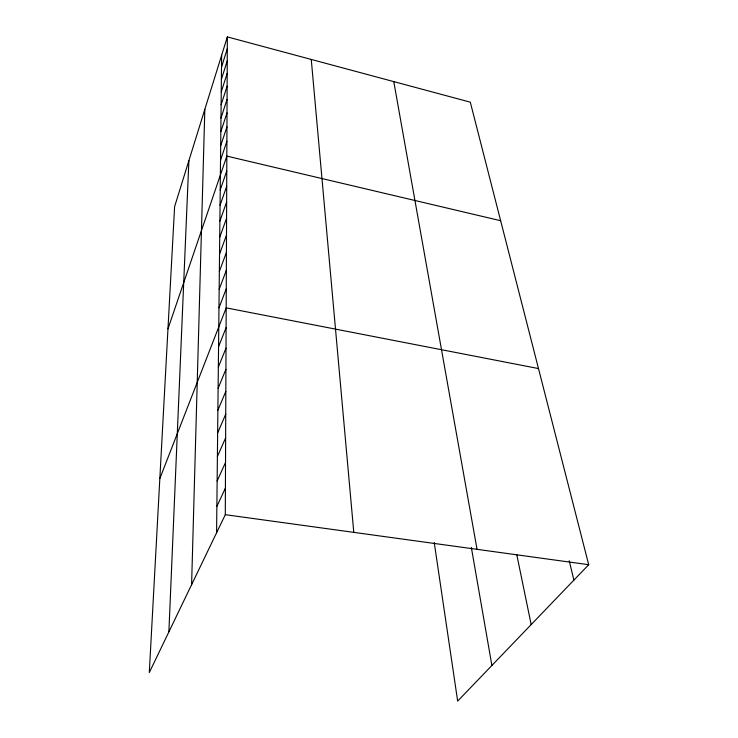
<?xml version="1.0" encoding="UTF-8"?>
<svg xmlns="http://www.w3.org/2000/svg" width="738" height="738" viewBox="0 0 738 738"><rect width="100%" height="100%" fill="white"/><g stroke="black" fill="none" stroke-linecap="round" stroke-linejoin="round"><path stroke-width="1.11" d="M227.341 36.9L174.611 206.585L149.297 672.576L225.302 514.681L227.341 36.9L470.3 102.167L588.703 564.708L457.661 701.1L434.239 542.559M216.585 532.799L221.64 55.239M191.594 584.708L204.832 109.344M168.882 631.885L188.891 160.635M221.52 67.13L227.295 48.708M221.391 79.344L227.239 60.839M221.252 91.89L227.184 73.311M221.114 104.787L227.129 86.134M220.976 118.043L227.073 99.326M220.828 131.687L227.018 112.896M220.68 145.727L226.963 126.871M220.533 160.183L226.898 141.272M167.969 328.834L226.834 156.105L500.65 220.717M220.21 189.952L226.769 170.948M220.053 205.284L226.704 186.234M219.887 221.077L226.64 202M219.712 237.359L226.566 218.254M219.537 254.158L226.501 235.035M219.352 271.492L226.428 252.359M219.158 289.379L226.345 270.256M218.965 307.866L226.271 288.743M159.842 478.547L226.188 307.866L538.491 368.566M218.549 346.722L226.105 327.663M218.337 367.155L226.012 348.142M218.116 388.317L225.92 369.369M217.876 410.236L225.828 391.371M217.636 432.957L225.736 414.193M217.387 456.527L225.634 437.883M217.129 480.982L225.524 462.486M216.861 506.388L225.422 488.067M225.302 514.681L588.703 564.708M569.21 560.769L573.906 580.105M516.775 554.662L531.175 624.579M393.778 81.614L477.043 549.33M471.342 547.43L491.895 665.473M311.261 59.446L353.788 532.366"/></g></svg>
